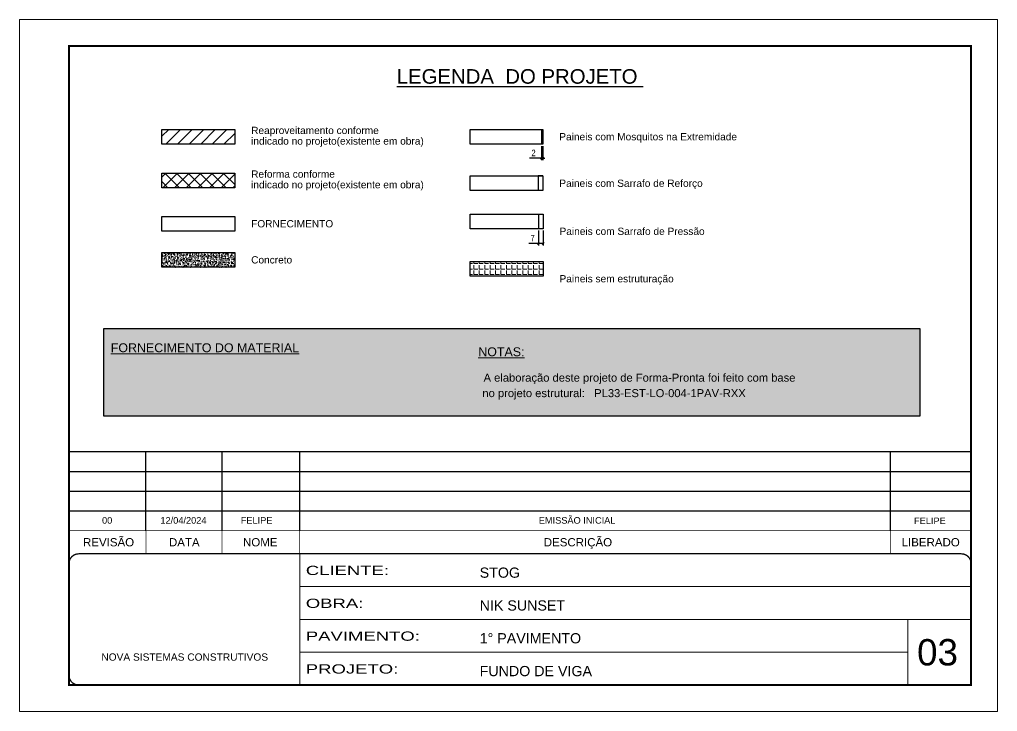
# Model space of a CAD drawing. Header units: millimetres. Extents: x 1659 to 9159, y 667 to 9133.
# Drawn here: x 5467 to 6952, y 2965 to 4015 of the extents above; entities that cross this region are included whole.
import ezdxf
from ezdxf.enums import TextEntityAlignment as Align

# ---------------------------------------------------------------- set-up
doc = ezdxf.new("R2010")
doc.units = ezdxf.units.MM
for name, pattern in [('CONTINUO', [0]), ('DASHED', [0.75, 0.5, -0.25]), ('HIDDEN', [0.375, 0.25, -0.125])]:
    doc.linetypes.add(name, pattern=pattern)
for name, color, linetype, lineweight in [('CARIMBO', 255, 'Continuous', 9), ('Demarcação 2', 254, 'Continuous', 9), ('Folhas', 255, 'Continuous', 9), ('Hachura', 251, 'Continuous', 9), ('REAPROVEITAMENTO', 251, 'Continuous', 9), ('SARRAFO DE PRESSAO', 251, 'DASHED', 9)]:
    doc.layers.add(name, color=color, linetype=linetype, lineweight=lineweight)
for name, color, linetype in [('COTA', 241, 'Continuous'), ('Painéis', 200, 'Continuous'), ('SARR_2.2x7', 40, 'Continuous')]:
    doc.layers.add(name, color=color, linetype=linetype)
doc.styles.add('ARIAL', font='arial.ttf')
doc.styles.add('COTA TECNICA', font='techl___.ttf', dxfattribs={"height": 10})
doc.styles.add('Tecnologia', font='')
doc.styles.get('Tecnologia').set_extended_font_data('Forgotten Futurist')
doc.dimstyles.new('PAINEL', dxfattribs={"dimtxt": 10, "dimasz": 3, "dimexe": 3, "dimexo": 3, "dimgap": 3, "dimtad": 1, "dimdec": 1, "dimzin": 12, "dimdsep": 46, "dimtxsty": 'COTA TECNICA', "dimblk1": 'OBLIQUE', "dimblk2": 'OBLIQUE', "dimsah": 1, "dimcen": 0.9, "dimclrd": 4, "dimclre": 4, "dimclrt": 240, "dimadec": 1, "dimazin": 3, "dimtfac": 1, "dimtdec": 1, "dimtmove": 0, "dimatfit": 3, "dimfxl": 0, "dimtolj": 1, "dimtzin": 12, "dimarcsym": 0})

# ---------------------------------------------------------------- blocks, each defined once
blk = doc.blocks.new('9999999999')
at = {"color": 30, "linetype": 'CONTINUO'}
for p, q in [((98564.6, 34230.2), (98564.6, 34429.4)), ((98564.6, 34379.6), (99584, 34379.6)), ((98564.6, 34329.8), (99488, 34329.8)), ((99584, 34329.8), (99488, 34329.8)), ((99488, 34329.8), (99488, 34230.2)), ((98564.6, 34280), (99488, 34280))]:
    blk.add_line(p, q, dxfattribs=at)
at = {"color": 30, "linetype": 'CONTINUO', "const_width": 2}
blk.add_lwpolyline([(99584, 34230.2), (99584, 34414.4, 0.414214), (99569, 34429.4), (98229, 34429.4, 0.414214), (98214, 34414.4), (98214, 34245.2, 0.414214), (98229, 34230.2), (99584, 34230.2)], format="xyb", dxfattribs=at)
at = {"layer": 'Folhas'}
blk.add_lwpolyline([(98139, 34190.2), (99624, 34190.2), (99624, 35240.2), (98139, 35240.2)], close=True, dxfattribs=at)
at = {"layer": 'Folhas', "color": 30, "const_width": 3}
blk.add_lwpolyline([(98214, 34230.2), (99584, 34230.2), (99584, 35200.2), (98214, 35200.2)], close=True, dxfattribs=at)
at = {"color": 7, "linetype": 'Continuous', "ltscale": 5, "style": 'ARIAL'}
for s, height, p in [('STOG', 15.48, (98837.7, 34393.1)), ('NIK SUNSET', 15.48, (98837.7, 34343.3)), ('1° PAVIMENTO', 15.483, (98837.7, 34293.5)), ('NOVA SISTEMAS CONSTRUTIVOS', 11.059, (98263.2, 34267.2)), ('FUNDO DE VIGA', 15.483, (98837.7, 34243.7))]:
    blk.add_text(s, height=height, dxfattribs=at).set_placement(p)
at = {"layer": 'Folhas', "color": 7, "style": 'Tecnologia', "width": 1.5}
for s, p in [('CLIENTE:', (98573.7, 34397.2)), ('OBRA:', (98573.7, 34347.3)), ('PAVIMENTO:', (98573.7, 34297.5)), ('PROJETO:', (98573.7, 34247.7))]:
    blk.add_text(s, height=14, dxfattribs=at).set_placement(p)
blk = doc.blocks.new('_Oblique')
at = {"color": 0, "linetype": 'ByBlock', "lineweight": -2}
blk.add_line((-0.5, -0.5), (0.5, 0.5), dxfattribs=at)
blk = doc.blocks.new('*D123')
at = {"layer": 'COTA', "color": 4, "lineweight": -2}
for p, q in [((6259.5, 3822.6), (6259.5, 3801.2)), ((6261.5, 3822.6), (6261.5, 3801.2)), ((6259.5, 3804.2), (6241.4, 3804.2)), ((6261.5, 3804.2), (6259.5, 3804.2)), ((6261.5, 3804.2), (6264.5, 3804.2))]:
    blk.add_line(p, q, dxfattribs=at)
at = {"layer": 'Defpoints', "color": 0}
for p in [(6259.5, 3825.6), (6261.5, 3825.6), (6259.5, 3804.2)]:
    blk.add_point(p, dxfattribs=at)
at = {"layer": 'COTA', "color": 4, "lineweight": -2, "xscale": 3, "yscale": 3, "zscale": 3}
blk.add_blockref('_Oblique', (6259.5, 3804.2), dxfattribs=at)
at = {"layer": 'COTA', "color": 4, "lineweight": -2, "xscale": 3, "yscale": 3, "zscale": 3, "rotation": 180}
blk.add_blockref('_Oblique', (6261.5, 3804.2), dxfattribs=at)
at = {"layer": 'COTA', "color": 240, "insert": (6247.4, 3812.2), "char_height": 10, "attachment_point": 5, "style": 'COTA TECNICA'}
blk.add_mtext('\\A1;2', dxfattribs=at)
blk = doc.blocks.new('*D124')
at = {"layer": 'COTA', "color": 4, "lineweight": -2}
for p, q in [((6254.9, 3694.2), (6254.9, 3671.7)), ((6261.9, 3694.2), (6261.9, 3671.7)), ((6254.9, 3674.7), (6240.1, 3674.7)), ((6261.9, 3674.7), (6254.9, 3674.7))]:
    blk.add_line(p, q, dxfattribs=at)
at = {"layer": 'Defpoints', "color": 0}
for p in [(6254.9, 3697.2), (6261.9, 3697.2), (6254.9, 3674.7)]:
    blk.add_point(p, dxfattribs=at)
at = {"layer": 'COTA', "color": 4, "lineweight": -2, "xscale": 3, "yscale": 3, "zscale": 3, "rotation": 180}
blk.add_blockref('_Oblique', (6254.9, 3674.7), dxfattribs=at)
at = {"layer": 'COTA', "color": 4, "lineweight": -2, "xscale": 3, "yscale": 3, "zscale": 3}
blk.add_blockref('_Oblique', (6261.9, 3674.7), dxfattribs=at)
at = {"layer": 'COTA', "color": 240, "insert": (6246, 3682.8), "char_height": 10, "attachment_point": 5, "style": 'COTA TECNICA'}
blk.add_mtext('\\A1;7', dxfattribs=at)

msp = doc.modelspace()

# ---------------------------------------------------------------- hatches: boundary and pattern name
at = {"layer": 'COTA', "linetype": 'Continuous', "ltscale": 200}
h = msp.add_hatch(dxfattribs=at)
h.set_pattern_fill('AR-CONC', color=256, scale=0.9)
h.set_pattern_definition([(50, (-98139.7846, -31195.541), (6.45534164, -0.56476921), [0.675, -7.425]), (355, (-98139.7846, -31195.541), (-1.248762, 6.7697292), [0.54, -5.94]), (100.4514445, (-98139.2467, -31195.588), (5.20657962, 6.20495992), [0.57366173, -6.310279]), (46.1842, (-98139.7846, -31193.741), (9.605172, -1.4896735), [1.0125, -11.1375]), (96.6356355, (-98138.984, -31193.865), (8.4119575, 8.7670674), [0.8604931, -9.4654238]), (351.184164, (-98139.785, -31193.741), (8.4119575, 8.7670674), [0.81, -8.91]), (21, (-98138.8846, -31194.191), (5.37216347, -3.62357002), [0.675, -7.425]), (326, (-98138.8846, -31194.191), (2.189838, 6.5263504), [0.54, -5.94]), (71.451445, (-98138.437, -31194.493), (7.5620014, 2.90278038), [0.5736617, -6.310279]), (37.5, (-98139.7846, -31195.541), (0.1094387, 2.996044684), [0, -5.868, 0, -6.03, 0, -5.9625]), (7.5, (-98139.7846, -31195.541), (2.36762584, 3.54970541), [0, -3.438, 0, -5.733, 0, -2.2725]), (327.5, (-98141.7916, -31195.541), (4.804401926, -0.202993846), [0, -2.25, 0, -7.02, 0, -9.315]), (317.5, (-98142.6916, -31195.541), (5.24867552, 0.90094484), [0, -2.925, 0, -4.662, 0, -6.615])])
h.paths.add_polyline_path([(5793.53, 3638.79), (5793.53, 3661.04), (5682.96, 3661.04), (5682.96, 3638.79)])
at = {"layer": 'Demarcação 2'}
msp.add_hatch(color=8, dxfattribs=at).paths.add_polyline_path([(5595.04, 3545.64), (6833.98, 3545.64), (6833.98, 3412.63), (5595.04, 3412.63)])
at = {"layer": 'Hachura'}
h = msp.add_hatch(dxfattribs=at)
h.set_pattern_fill('ANGLE', color=256, scale=30)
h.set_pattern_definition([(0, (-98139.785, -31195.541), (0, 8.25), [6, -2.25]), (90, (-98139.785, -31195.541), (-8.25, 5e-16), [6, -2.25])])
h.paths.add_polyline_path([(6261.86, 3625.17), (6261.86, 3647.43), (6151.3, 3647.43), (6151.3, 3625.17)])
at = {"layer": 'REAPROVEITAMENTO'}
h = msp.add_hatch(dxfattribs=at)
h.set_pattern_fill('ANSI31', color=256, scale=100, style=0)
h.set_pattern_definition([(45, (6733.24, 7026.672), (-8.838835, 8.838835), [])])
h.paths.add_polyline_path([(5682.96, 3847.88), (5682.96, 3825.63), (5793.53, 3825.63), (5793.53, 3847.88)])
h = msp.add_hatch(dxfattribs=at)
h.set_pattern_fill('ANSI37', color=256, scale=100, style=0)
h.set_pattern_definition([(45, (-94172.776, -30991.065), (-8.8388348, 8.8388348), []), (135, (-94172.776, -30991.065), (-8.8388348, -8.8388348), [])])
h.paths.add_polyline_path([(5682.96, 3781.65), (5682.96, 3759.4), (5793.53, 3759.4), (5793.53, 3781.65)])

# ---------------------------------------------------------------- linework, layer by layer
at = {"color": 30}
for p, q in [((5541.86, 3358.81), (6911.86, 3358.81)), ((5658.63, 3238.81), (5658.63, 3358.81)), ((5774.29, 3238.81), (5774.29, 3358.81)), ((5892.45, 3238.81), (5892.45, 3358.81)), ((6789.21, 3238.81), (6789.21, 3358.81)), ((5541.86, 3328.81), (6911.86, 3328.81)), ((5541.86, 3298.81), (6911.86, 3298.81)), ((5541.86, 3268.81), (6911.86, 3268.81))]:
    msp.add_line(p, q, dxfattribs=at)
msp.add_lwpolyline([(5595.04, 3545.64), (6833.98, 3545.64), (6833.98, 3412.63), (5595.04, 3412.63)], close=True, dxfattribs=at)
at = {"color": 30, "const_width": 1}
for points in [[(5541.86, 3238.81), (6911.86, 3238.81)], [(5658.63, 3238.81), (5658.63, 3203.81)], [(5774.29, 3238.81), (5774.29, 3203.81)], [(5892.45, 3238.81), (5892.45, 3203.81)], [(6789.21, 3238.81), (6789.21, 3203.81)]]:
    msp.add_lwpolyline(points, dxfattribs=at)
at = {"layer": 'COTA', "linetype": 'Continuous', "ltscale": 200}
msp.add_lwpolyline([(5682.96, 3661.04), (5793.53, 3661.04), (5793.53, 3638.79), (5682.96, 3638.79)], close=True, dxfattribs=at)
at = {"layer": 'Painéis', "linetype": 'Continuous'}
msp.add_line((6259.5, 3847.88), (6259.5, 3825.63), dxfattribs=at)
for points in [[(5682.96, 3847.88), (5793.53, 3847.88), (5793.53, 3825.63), (5682.96, 3825.63)], [(6150.93, 3847.88), (6261.5, 3847.88), (6261.5, 3825.63), (6150.93, 3825.63)], [(5682.96, 3781.65), (5793.53, 3781.65), (5793.53, 3759.4), (5682.96, 3759.4)], [(6150.93, 3777.28), (6261.5, 3777.28), (6261.5, 3755.03), (6150.93, 3755.03)], [(5682.96, 3715.84), (5793.53, 3715.84), (5793.53, 3693.59), (5682.96, 3693.59)], [(6151.3, 3719.45), (6261.86, 3719.45), (6261.86, 3697.2), (6151.3, 3697.2)], [(6151.3, 3647.43), (6261.86, 3647.43), (6261.86, 3625.17), (6151.3, 3625.17)]]:
    msp.add_lwpolyline(points, close=True, dxfattribs=at)
at = {"layer": 'SARR_2.2x7', "linetype": 'Continuous'}
for p, q in [((6261.5, 3777.28), (6254.5, 3777.28)), ((6261.5, 3755.03), (6254.5, 3755.03))]:
    msp.add_line(p, q, dxfattribs=at)
at = {"layer": 'SARR_2.2x7'}
for p, q in [((6254.5, 3777.28), (6254.5, 3755.03)), ((6261.5, 3777.28), (6261.5, 3755.03))]:
    msp.add_line(p, q, dxfattribs=at)
at = {"layer": 'SARR_2.2x7', "linetype": 'HIDDEN'}
msp.add_line((6254.86, 3719.45), (6254.86, 3697.2), dxfattribs=at)

# ---------------------------------------------------------------- block references
at = {"layer": 'SARRAFO DE PRESSAO', "color": 6, "linetype": 'ByBlock'}
msp.add_blockref('9999999999', (-92672.12, -31225.64), dxfattribs=at)

# ---------------------------------------------------------------- texts
at = {"color": 0, "linetype": 'Continuous', "ltscale": 5, "style": 'ARIAL'}
msp.add_text('%%ULEGENDA  DO PROJETO ', height=22.1184, dxfattribs=at).set_placement((6226.77, 3917.24), align=Align.CENTER)
at = {"style": 'ARIAL'}
for s, p in [('REVISÃO', (5602.04, 3221.31)), ('DATA', (5717.02, 3221.31)), ('NOME', (5832.38, 3221.31)), ('DESCRIÇÃO', (6314.83, 3221.31)), ('LIBERADO', (6850.51, 3221.31))]:
    msp.add_text(s, height=12.5, dxfattribs=at).set_placement(p, align=Align.MIDDLE_CENTER)
at = {"layer": 'CARIMBO', "style": 'ARIAL'}
for s, p in [('Reaproveitamento conforme ', (5818.53, 3846.33)), ('indicado no projeto(existente em obra)', (5818.53, 3830.25)), ('Paineis com Mosquitos na Extremidade', (6286.5, 3836.76)), ('Reforma conforme ', (5818.53, 3780.1)), ('Paineis com Sarrafo de Reforço', (6286.5, 3766.16)), ('indicado no projeto(existente em obra)', (5818.53, 3764.01)), ('FORNECIMENTO', (5818.53, 3704.72)), ('Paineis com Sarrafo de Pressão', (6286.86, 3693.27)), ('Concreto', (5818.53, 3649.92)), ('Paineis sem estruturação', (6286.86, 3621.24))]:
    msp.add_text(s, height=11, dxfattribs=at).set_placement(p, align=Align.MIDDLE_LEFT)
at = {"layer": 'CARIMBO', "color": 5, "style": 'ARIAL'}
for s, height, p in [('%%UFORNECIMENTO DO MATERIAL', 13.5, (5605.38, 3509.77)), ('%%UNOTAS:', 13.5, (6163.46, 3503.66)), ('  A elaboração deste projeto de Forma-Pronta foi feito com base', 12.15, (6162.1, 3465.05)), ('  no projeto estrutural:', 12.15, (6160.28, 3441.56))]:
    msp.add_text(s, height=height, dxfattribs=at).set_placement(p)
at = {"layer": 'CARIMBO', "color": 1, "style": 'ARIAL'}
msp.add_text('PL33-EST-LO-004-1PAV-RXX', height=12.15, dxfattribs=at).set_placement((6339.51, 3441.56))
at = {"layer": 'CARIMBO', "style": 'ARIAL'}
for s, p in [('00', (5592.13, 3249.49)), ('12/04/2024', (5680.78, 3249.49)), ('FELIPE', (5802.81, 3249.49)), ('EMISSÃO INICIAL', (6255.36, 3249.49))]:
    msp.add_text(s, height=10, dxfattribs=at).set_placement(p)
at = {"layer": 'CARIMBO', "color": 7, "style": 'ARIAL'}
msp.add_text('03', height=40, dxfattribs=at).set_placement((6829.77, 3034.36))
at = {"layer": 'CARIMBO', "style": 'ARIAL'}
msp.add_attdef('FELIPE', text='', height=10, dxfattribs=at).set_placement((6849.21, 3253.81), align=Align.MIDDLE_CENTER)

# ---------------------------------------------------------------- dimensions: what is measured, and where the dimension line sits
at = {"layer": 'COTA'}
for base, p1, p2, picture, middle in [((6259.5, 3804.21), (6261.5, 3825.63), (6259.5, 3825.63), '*D123', (6247.45, 3812.21)), ((6254.86, 3674.72), (6261.86, 3697.2), (6254.86, 3697.2), '*D124', (6246, 3682.79))]:
    dim = msp.add_linear_dim(base=base, p1=p1, p2=p2, dimstyle='PAINEL', dxfattribs=at)
    dim.commit()
    dim.dimension.update_dxf_attribs({"geometry": picture, "text_midpoint": middle})

doc.saveas('drawing.dxf')
